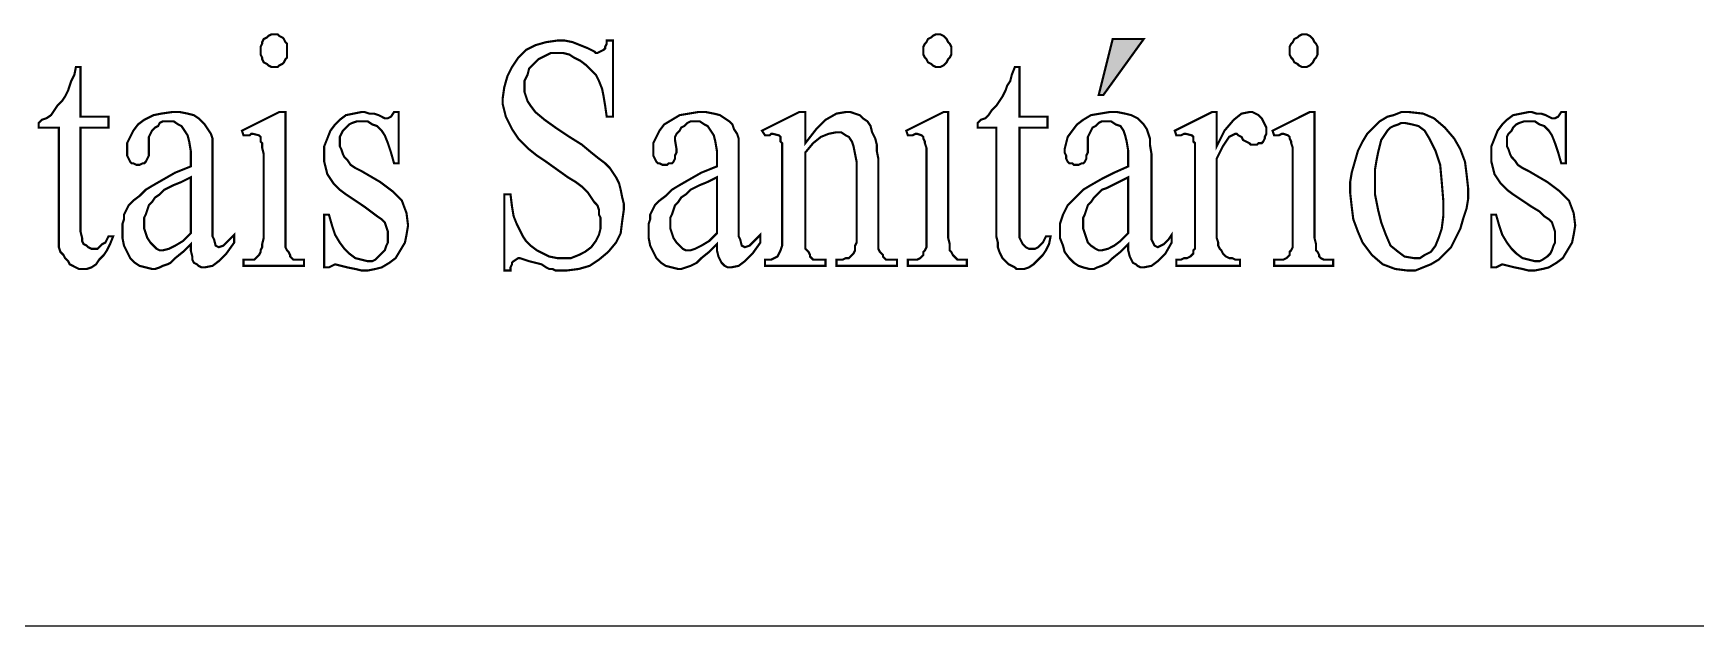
# Model space of a CAD drawing. Extents: x -9638 to -5438, y -3307 to 2633.
# Drawn here: x -8003.5 to -7679.7, y -2582.2 to -2466.9 of the extents above; entities that cross this region are included whole.
import ezdxf

# ---------------------------------------------------------------- set-up
doc = ezdxf.new("R2010")
doc.units = 0
doc.header["$LTSCALE"] = 45
doc.header["$MEASUREMENT"] = 0
doc.layers.add('FINA', color=7, linetype='CONTINUOUS')

msp = doc.modelspace()

# ---------------------------------------------------------------- linework, layer by layer
at = {"layer": 'FINA'}
msp.add_line((-9282.237, -2582.197), (-5538.237, -2582.197), dxfattribs=at)
at = {"layer": 'FINA', "const_width": 0.42}
for points in [[(-7956.512, -2467.128), (-7957.116, -2467.128), (-7957.721, -2467.43), (-7958.023, -2467.733), (-7958.627, -2468.035), (-7958.93, -2468.64), (-7958.93, -2468.942), (-7959.232, -2469.547), (-7959.232, -2470.454), (-7959.232, -2471.059), (-7958.93, -2471.663), (-7958.93, -2471.965), (-7958.627, -2472.57), (-7958.023, -2472.872), (-7957.721, -2473.175), (-7957.116, -2473.477), (-7956.512, -2473.477), (-7955.907, -2473.477), (-7955.604, -2473.175), (-7955, -2472.872), (-7954.698, -2472.57), (-7954.395, -2471.965), (-7954.093, -2471.663), (-7954.093, -2471.059), (-7954.093, -2470.454), (-7954.093, -2469.547), (-7954.093, -2468.942), (-7954.395, -2468.64), (-7954.698, -2468.035), (-7955, -2467.733), (-7955.604, -2467.43), (-7955.907, -2467.128), (-7956.512, -2467.128)], [(-7827.419, -2467.128), (-7827.721, -2467.128), (-7828.326, -2467.43), (-7828.628, -2467.733), (-7829.233, -2468.035), (-7829.535, -2468.64), (-7829.838, -2468.942), (-7830.14, -2469.547), (-7830.14, -2470.454), (-7830.14, -2471.059), (-7829.838, -2471.663), (-7829.535, -2471.965), (-7829.233, -2472.57), (-7828.628, -2472.872), (-7828.326, -2473.175), (-7827.721, -2473.477), (-7827.419, -2473.477), (-7826.815, -2473.477), (-7826.21, -2473.175), (-7825.907, -2472.872), (-7825.605, -2472.57), (-7825.303, -2471.965), (-7825, -2471.663), (-7824.698, -2471.059), (-7824.698, -2470.454), (-7824.698, -2469.547), (-7825, -2468.942), (-7825.303, -2468.64), (-7825.605, -2468.035), (-7825.907, -2467.733), (-7826.21, -2467.43), (-7826.815, -2467.128), (-7827.419, -2467.128)], [(-7756.07, -2467.128), (-7756.373, -2467.128), (-7756.977, -2467.43), (-7757.28, -2467.733), (-7757.885, -2468.035), (-7758.187, -2468.64), (-7758.489, -2468.942), (-7758.791, -2469.547), (-7758.791, -2470.454), (-7758.791, -2471.059), (-7758.489, -2471.663), (-7758.187, -2471.965), (-7757.885, -2472.57), (-7757.28, -2472.872), (-7756.977, -2473.175), (-7756.373, -2473.477), (-7756.07, -2473.477), (-7755.466, -2473.477), (-7754.861, -2473.175), (-7754.559, -2472.872), (-7754.257, -2472.57), (-7753.954, -2471.965), (-7753.652, -2471.663), (-7753.35, -2471.059), (-7753.35, -2470.454), (-7753.35, -2469.547), (-7753.652, -2468.942), (-7753.954, -2468.64), (-7754.257, -2468.035), (-7754.559, -2467.733), (-7754.861, -2467.43), (-7755.466, -2467.128), (-7756.07, -2467.128)], [(-7890.605, -2468.337), (-7891.814, -2468.337), (-7891.814, -2468.942), (-7892.116, -2469.547), (-7892.116, -2469.849), (-7892.419, -2470.151), (-7893.628, -2470.756), (-7893.93, -2470.756), (-7894.232, -2470.454), (-7894.837, -2470.151), (-7895.442, -2469.849), (-7896.953, -2469.244), (-7898.465, -2468.64), (-7899.977, -2468.337), (-7901.488, -2468.337), (-7903.605, -2468.64), (-7905.721, -2469.244), (-7907.535, -2470.151), (-7909.046, -2471.663), (-7910.256, -2473.477), (-7911.163, -2475.291), (-7911.767, -2477.407), (-7912.07, -2479.523), (-7912.07, -2480.733), (-7911.767, -2481.942), (-7911.465, -2483.152), (-7910.86, -2484.361), (-7910.256, -2485.57), (-7909.651, -2486.477), (-7909.046, -2487.384), (-7908.14, -2488.291), (-7906.93, -2489.5), (-7905.419, -2490.71), (-7903.605, -2491.919), (-7901.488, -2493.431), (-7899.372, -2494.942), (-7897.86, -2495.849), (-7896.651, -2496.756), (-7896.047, -2497.361), (-7895.442, -2497.965), (-7894.837, -2498.872), (-7894.232, -2499.779), (-7893.628, -2500.384), (-7893.326, -2501.291), (-7893.326, -2502.198), (-7893.023, -2502.802), (-7893.023, -2503.71), (-7893.023, -2504.919), (-7893.326, -2506.128), (-7893.93, -2507.337), (-7894.837, -2508.547), (-7896.047, -2509.454), (-7897.255, -2510.059), (-7898.767, -2510.663), (-7900.279, -2510.663), (-7901.488, -2510.663), (-7903, -2510.361), (-7904.209, -2509.756), (-7905.419, -2509.151), (-7906.628, -2508.244), (-7907.535, -2507.337), (-7908.14, -2506.43), (-7908.744, -2505.221), (-7909.349, -2504.012), (-7909.953, -2502.5), (-7910.256, -2500.687), (-7910.558, -2498.268), (-7911.767, -2498.268), (-7911.767, -2513.082), (-7910.558, -2513.082), (-7910.558, -2512.477), (-7910.256, -2511.872), (-7910.256, -2511.57), (-7909.953, -2511.267), (-7909.046, -2510.663), (-7908.744, -2510.663), (-7907.837, -2510.965), (-7906.93, -2511.267), (-7905.721, -2511.57), (-7904.512, -2511.872), (-7903.605, -2512.477), (-7903, -2512.779), (-7902.395, -2512.779), (-7901.79, -2513.082), (-7900.884, -2513.082), (-7900.279, -2513.082), (-7899.674, -2513.082), (-7897.255, -2512.779), (-7895.14, -2512.174), (-7893.326, -2510.965), (-7891.512, -2509.454), (-7890, -2507.639), (-7889.093, -2505.826), (-7888.791, -2503.407), (-7888.489, -2501.291), (-7888.489, -2500.082), (-7888.791, -2498.872), (-7889.093, -2497.361), (-7889.395, -2496.152), (-7890, -2494.942), (-7890.605, -2494.035), (-7891.209, -2493.128), (-7892.116, -2492.221), (-7893.326, -2491.314), (-7894.837, -2490.105), (-7896.651, -2488.593), (-7899.07, -2487.081), (-7901.79, -2485.267), (-7903.907, -2483.756), (-7905.721, -2482.244), (-7906.628, -2481.035), (-7907.232, -2480.128), (-7907.535, -2479.221), (-7907.837, -2478.314), (-7907.837, -2477.407), (-7907.837, -2476.198), (-7907.232, -2474.989), (-7906.93, -2473.78), (-7906.023, -2472.872), (-7905.117, -2471.965), (-7903.907, -2471.361), (-7902.698, -2470.756), (-7901.488, -2470.756), (-7900.279, -2470.756), (-7899.07, -2471.059), (-7898.163, -2471.663), (-7896.953, -2472.268), (-7895.744, -2473.175), (-7894.837, -2474.082), (-7893.93, -2474.989), (-7893.326, -2476.198), (-7892.721, -2477.709), (-7892.419, -2479.221), (-7892.116, -2481.035), (-7891.814, -2483.152), (-7890.605, -2483.152), (-7890.605, -2468.337)], [(-7787.21, -2468.035), (-7793.256, -2468.035), (-7795.977, -2478.919), (-7795.07, -2478.919), (-7787.21, -2468.035)], [(-7994.302, -2473.477), (-7995.209, -2473.477), (-7995.511, -2474.989), (-7996.116, -2476.198), (-7996.418, -2477.105), (-7996.72, -2478.012), (-7997.325, -2479.221), (-7997.93, -2480.128), (-7998.837, -2481.035), (-7999.441, -2481.942), (-8000.046, -2482.849), (-8000.953, -2483.454), (-8001.86, -2483.756), (-8002.464, -2484.361), (-8002.464, -2485.267), (-7998.535, -2485.267), (-7998.535, -2504.919), (-7998.535, -2506.43), (-7998.535, -2507.639), (-7998.535, -2508.547), (-7998.232, -2509.454), (-7997.627, -2510.059), (-7997.325, -2510.663), (-7996.72, -2511.267), (-7996.418, -2511.872), (-7995.813, -2512.174), (-7995.209, -2512.477), (-7994.604, -2512.779), (-7994, -2512.779), (-7993.092, -2512.779), (-7992.186, -2512.477), (-7991.279, -2511.872), (-7990.674, -2510.965), (-7989.767, -2510.059), (-7989.163, -2509.151), (-7988.557, -2507.942), (-7987.953, -2506.43), (-7988.86, -2506.43), (-7989.163, -2507.035), (-7989.465, -2507.639), (-7990.069, -2507.942), (-7990.372, -2508.244), (-7990.674, -2508.547), (-7990.977, -2508.849), (-7991.581, -2508.849), (-7991.883, -2508.849), (-7992.186, -2508.849), (-7992.79, -2508.547), (-7993.092, -2508.244), (-7993.697, -2507.942), (-7994, -2507.337), (-7994, -2506.732), (-7994.302, -2505.524), (-7994.302, -2504.314), (-7994.302, -2485.267), (-7988.86, -2485.267), (-7988.86, -2483.152), (-7994.302, -2483.152), (-7994.302, -2473.477)], [(-7811.395, -2473.477), (-7812.303, -2473.477), (-7812.907, -2474.989), (-7813.21, -2476.198), (-7813.815, -2477.105), (-7814.117, -2478.012), (-7814.721, -2479.221), (-7815.326, -2480.128), (-7815.93, -2481.035), (-7816.838, -2481.942), (-7817.442, -2482.849), (-7818.047, -2483.454), (-7818.954, -2483.756), (-7819.559, -2484.361), (-7819.559, -2485.267), (-7815.93, -2485.267), (-7815.93, -2504.919), (-7815.93, -2506.43), (-7815.628, -2507.639), (-7815.628, -2508.547), (-7815.326, -2509.454), (-7815.024, -2510.059), (-7814.721, -2510.663), (-7814.117, -2511.267), (-7813.512, -2511.872), (-7812.907, -2512.174), (-7812.303, -2512.477), (-7812.001, -2512.779), (-7811.395, -2512.779), (-7810.489, -2512.779), (-7809.582, -2512.477), (-7808.675, -2511.872), (-7807.768, -2510.965), (-7806.861, -2510.059), (-7806.256, -2509.151), (-7805.652, -2507.942), (-7805.349, -2506.43), (-7806.256, -2506.43), (-7806.559, -2507.035), (-7806.861, -2507.639), (-7807.163, -2507.942), (-7807.466, -2508.244), (-7807.768, -2508.547), (-7808.372, -2508.849), (-7808.675, -2508.849), (-7809.28, -2508.849), (-7809.582, -2508.849), (-7810.186, -2508.547), (-7810.489, -2508.244), (-7810.791, -2507.942), (-7811.093, -2507.337), (-7811.395, -2506.732), (-7811.395, -2505.524), (-7811.395, -2504.314), (-7811.395, -2485.267), (-7805.954, -2485.267), (-7805.954, -2483.152), (-7811.395, -2483.152), (-7811.395, -2473.477)], [(-7972.837, -2507.942), (-7972.837, -2509.151), (-7972.535, -2510.361), (-7972.535, -2510.965), (-7972.232, -2511.57), (-7971.628, -2511.872), (-7971.325, -2512.174), (-7970.72, -2512.477), (-7970.116, -2512.477), (-7968.604, -2512.174), (-7967.395, -2511.267), (-7965.883, -2509.756), (-7964.372, -2507.639), (-7964.372, -2506.128), (-7965.279, -2507.035), (-7965.883, -2507.639), (-7966.185, -2507.942), (-7966.488, -2508.244), (-7967.395, -2508.547), (-7967.999, -2508.244), (-7968.302, -2507.035), (-7968.604, -2506.43), (-7968.604, -2505.221), (-7968.604, -2503.71), (-7968.604, -2501.895), (-7968.604, -2492.221), (-7968.604, -2490.407), (-7968.604, -2488.593), (-7968.604, -2487.384), (-7968.907, -2486.477), (-7969.511, -2485.57), (-7970.116, -2484.663), (-7970.72, -2484.058), (-7971.325, -2483.454), (-7972.232, -2482.849), (-7973.442, -2482.547), (-7974.953, -2482.244), (-7976.465, -2482.244), (-7978.581, -2482.547), (-7980.093, -2482.849), (-7981.907, -2483.756), (-7983.116, -2484.663), (-7984.023, -2485.872), (-7984.628, -2487.081), (-7985.232, -2488.291), (-7985.232, -2489.5), (-7985.232, -2490.105), (-7985.232, -2490.71), (-7984.93, -2491.314), (-7984.628, -2491.919), (-7984.325, -2492.221), (-7984.023, -2492.221), (-7983.418, -2492.524), (-7983.116, -2492.524), (-7982.813, -2492.524), (-7982.209, -2492.221), (-7981.907, -2492.221), (-7981.605, -2491.919), (-7981.302, -2491.314), (-7981, -2490.71), (-7981, -2490.105), (-7981, -2489.5), (-7981, -2487.686), (-7981, -2487.081), (-7980.697, -2486.477), (-7980.395, -2485.872), (-7979.79, -2485.267), (-7979.185, -2484.965), (-7978.883, -2484.361), (-7978.279, -2484.058), (-7977.372, -2484.058), (-7976.162, -2484.058), (-7975.255, -2484.663), (-7974.651, -2484.965), (-7974.046, -2485.872), (-7973.442, -2486.779), (-7973.139, -2487.989), (-7972.837, -2489.802), (-7972.837, -2491.617), (-7972.837, -2492.826), (-7975.86, -2494.035), (-7977.976, -2495.244), (-7980.093, -2496.454), (-7981.605, -2497.361), (-7982.813, -2498.57), (-7984.023, -2499.477), (-7984.93, -2500.384), (-7985.534, -2501.593), (-7985.837, -2502.198), (-7985.837, -2503.105), (-7986.139, -2504.012), (-7986.139, -2505.221), (-7986.139, -2506.732), (-7985.837, -2508.244), (-7985.232, -2509.454), (-7984.628, -2510.663), (-7983.72, -2511.57), (-7982.813, -2512.174), (-7981.605, -2512.477), (-7980.395, -2512.779), (-7979.79, -2512.779), (-7978.883, -2512.477), (-7978.279, -2512.174), (-7977.372, -2511.872), (-7976.767, -2511.57), (-7975.86, -2510.663), (-7974.349, -2509.454), (-7972.837, -2507.942)], [(-7954.395, -2482.244), (-7955.604, -2482.244), (-7962.86, -2485.872), (-7962.558, -2486.779), (-7961.953, -2486.779), (-7961.348, -2486.779), (-7961.046, -2486.477), (-7960.744, -2486.477), (-7959.535, -2486.779), (-7959.232, -2487.081), (-7959.232, -2487.384), (-7959.232, -2487.989), (-7958.93, -2488.291), (-7958.93, -2489.198), (-7958.627, -2490.407), (-7958.627, -2492.221), (-7958.627, -2494.337), (-7958.627, -2505.524), (-7958.627, -2506.732), (-7958.93, -2507.942), (-7958.93, -2508.547), (-7959.232, -2509.151), (-7959.232, -2509.454), (-7959.535, -2510.059), (-7959.837, -2510.361), (-7960.139, -2510.663), (-7960.441, -2510.965), (-7961.046, -2510.965), (-7961.651, -2510.965), (-7962.558, -2510.965), (-7962.558, -2512.174), (-7950.767, -2512.174), (-7950.767, -2510.965), (-7951.674, -2510.965), (-7952.279, -2510.965), (-7952.883, -2510.965), (-7953.186, -2510.663), (-7953.488, -2510.361), (-7953.488, -2510.059), (-7953.79, -2509.454), (-7954.093, -2509.151), (-7954.395, -2508.547), (-7954.395, -2507.942), (-7954.395, -2506.732), (-7954.395, -2505.524), (-7954.395, -2482.244)], [(-7932.325, -2482.244), (-7933.232, -2482.244), (-7933.837, -2483.152), (-7934.442, -2483.454), (-7934.744, -2483.454), (-7935.047, -2483.454), (-7935.651, -2483.152), (-7936.255, -2482.849), (-7937.163, -2482.547), (-7938.07, -2482.547), (-7938.977, -2482.244), (-7939.581, -2482.244), (-7941.093, -2482.547), (-7942.605, -2482.849), (-7943.814, -2483.756), (-7944.721, -2484.663), (-7945.628, -2485.872), (-7946.232, -2487.384), (-7946.837, -2488.896), (-7946.837, -2490.71), (-7946.837, -2491.919), (-7946.535, -2493.128), (-7946.232, -2494.337), (-7945.628, -2495.244), (-7945.023, -2496.152), (-7943.814, -2497.361), (-7942.605, -2498.268), (-7940.79, -2499.477), (-7938.977, -2500.687), (-7937.767, -2501.593), (-7936.558, -2502.5), (-7935.651, -2503.105), (-7935.047, -2503.71), (-7934.744, -2504.616), (-7934.442, -2505.524), (-7934.442, -2506.732), (-7934.442, -2507.639), (-7934.744, -2508.244), (-7935.047, -2509.151), (-7935.651, -2509.756), (-7936.255, -2510.361), (-7936.86, -2510.965), (-7937.465, -2511.267), (-7938.372, -2511.267), (-7939.581, -2510.965), (-7940.79, -2510.663), (-7942, -2509.756), (-7942.907, -2508.849), (-7943.814, -2507.639), (-7944.721, -2506.128), (-7945.325, -2504.314), (-7945.93, -2502.198), (-7946.837, -2502.198), (-7946.837, -2512.477), (-7945.93, -2512.477), (-7944.721, -2511.872), (-7943.511, -2512.174), (-7942.302, -2512.477), (-7940.79, -2512.779), (-7939.581, -2513.082), (-7938.372, -2513.082), (-7936.86, -2512.779), (-7935.651, -2512.477), (-7934.139, -2511.57), (-7932.93, -2510.663), (-7932.023, -2509.151), (-7931.116, -2507.639), (-7930.814, -2506.128), (-7930.512, -2504.314), (-7930.814, -2501.895), (-7931.72, -2499.477), (-7933.535, -2497.663), (-7935.953, -2495.849), (-7939.581, -2493.733), (-7940.79, -2493.128), (-7941.697, -2492.524), (-7942.302, -2491.617), (-7942.907, -2491.012), (-7943.209, -2490.407), (-7943.511, -2489.5), (-7943.814, -2488.896), (-7943.814, -2487.989), (-7943.814, -2487.081), (-7943.511, -2486.477), (-7943.209, -2485.872), (-7942.605, -2485.267), (-7942, -2484.663), (-7941.395, -2484.361), (-7940.488, -2484.058), (-7939.581, -2484.058), (-7938.372, -2484.058), (-7937.465, -2484.663), (-7936.558, -2484.965), (-7935.651, -2485.872), (-7935.047, -2486.779), (-7934.442, -2488.291), (-7933.837, -2490.105), (-7933.232, -2492.221), (-7932.325, -2492.221), (-7932.325, -2482.244)], [(-7870.349, -2507.942), (-7870.349, -2509.151), (-7870.047, -2510.361), (-7869.744, -2510.965), (-7869.442, -2511.57), (-7869.14, -2511.872), (-7868.837, -2512.174), (-7868.233, -2512.477), (-7867.628, -2512.477), (-7866.117, -2512.174), (-7864.907, -2511.267), (-7863.395, -2509.756), (-7861.884, -2507.639), (-7861.884, -2506.128), (-7862.791, -2507.035), (-7863.395, -2507.639), (-7863.698, -2507.942), (-7864, -2508.244), (-7864.907, -2508.547), (-7865.512, -2508.244), (-7865.814, -2507.035), (-7866.117, -2506.43), (-7866.117, -2505.221), (-7866.117, -2503.71), (-7866.117, -2501.895), (-7866.117, -2492.221), (-7866.117, -2490.407), (-7866.117, -2488.593), (-7866.117, -2487.384), (-7866.419, -2486.477), (-7867.023, -2485.57), (-7867.325, -2484.663), (-7867.93, -2484.058), (-7868.837, -2483.454), (-7869.744, -2482.849), (-7870.954, -2482.547), (-7872.465, -2482.244), (-7873.977, -2482.244), (-7875.791, -2482.547), (-7877.605, -2482.849), (-7879.116, -2483.756), (-7880.628, -2484.663), (-7881.535, -2485.872), (-7882.139, -2487.081), (-7882.745, -2488.291), (-7882.745, -2489.5), (-7882.745, -2490.105), (-7882.745, -2490.71), (-7882.442, -2491.314), (-7882.139, -2491.919), (-7881.837, -2492.221), (-7881.535, -2492.221), (-7880.93, -2492.524), (-7880.628, -2492.524), (-7880.023, -2492.524), (-7879.721, -2492.221), (-7879.116, -2492.221), (-7878.814, -2491.919), (-7878.512, -2491.314), (-7878.512, -2490.71), (-7878.21, -2490.105), (-7878.21, -2489.5), (-7878.512, -2487.686), (-7878.512, -2487.081), (-7878.21, -2486.477), (-7877.605, -2485.872), (-7877.302, -2485.267), (-7876.698, -2484.965), (-7876.093, -2484.361), (-7875.488, -2484.058), (-7874.884, -2484.058), (-7873.675, -2484.058), (-7872.767, -2484.663), (-7872.163, -2484.965), (-7871.558, -2485.872), (-7870.954, -2486.779), (-7870.652, -2487.989), (-7870.349, -2489.802), (-7870.349, -2491.617), (-7870.349, -2492.826), (-7873.372, -2494.035), (-7875.488, -2495.244), (-7877.605, -2496.454), (-7879.116, -2497.361), (-7880.325, -2498.57), (-7881.535, -2499.477), (-7882.442, -2500.384), (-7883.047, -2501.593), (-7883.349, -2502.198), (-7883.349, -2503.105), (-7883.651, -2504.012), (-7883.651, -2505.221), (-7883.651, -2506.732), (-7883.349, -2508.244), (-7882.745, -2509.454), (-7882.139, -2510.663), (-7881.233, -2511.57), (-7880.325, -2512.174), (-7879.116, -2512.477), (-7877.907, -2512.779), (-7877.302, -2512.779), (-7876.396, -2512.477), (-7875.488, -2512.174), (-7874.884, -2511.872), (-7874.279, -2511.57), (-7873.372, -2510.663), (-7871.861, -2509.454), (-7870.349, -2507.942)], [(-7853.117, -2488.291), (-7853.117, -2482.244), (-7854.326, -2482.244), (-7861.582, -2485.872), (-7860.977, -2486.779), (-7860.675, -2486.779), (-7860.07, -2486.779), (-7859.767, -2486.477), (-7859.465, -2486.477), (-7858.256, -2486.779), (-7857.954, -2487.081), (-7857.954, -2487.384), (-7857.954, -2487.989), (-7857.651, -2488.291), (-7857.651, -2489.198), (-7857.651, -2490.71), (-7857.651, -2492.524), (-7857.651, -2494.64), (-7857.651, -2505.524), (-7857.651, -2507.035), (-7857.651, -2508.244), (-7857.954, -2509.151), (-7858.256, -2509.756), (-7858.558, -2510.361), (-7859.163, -2510.663), (-7859.767, -2510.965), (-7860.372, -2510.965), (-7860.977, -2510.965), (-7860.977, -2512.174), (-7849.186, -2512.174), (-7849.186, -2510.965), (-7850.093, -2510.965), (-7851, -2510.965), (-7851.605, -2510.965), (-7851.907, -2510.663), (-7852.209, -2510.361), (-7852.209, -2510.059), (-7852.512, -2509.454), (-7852.814, -2509.151), (-7853.117, -2508.849), (-7853.117, -2507.942), (-7853.117, -2507.035), (-7853.117, -2505.524), (-7853.117, -2490.105), (-7851.605, -2488.291), (-7850.093, -2487.081), (-7848.582, -2486.477), (-7847.07, -2486.175), (-7846.163, -2486.175), (-7845.256, -2486.779), (-7844.651, -2487.081), (-7844.047, -2487.989), (-7843.745, -2488.896), (-7843.442, -2490.407), (-7843.14, -2491.919), (-7843.14, -2493.733), (-7843.14, -2505.524), (-7843.14, -2506.732), (-7843.14, -2507.639), (-7843.442, -2508.244), (-7843.442, -2508.547), (-7843.442, -2509.151), (-7843.745, -2509.756), (-7844.047, -2510.059), (-7844.349, -2510.361), (-7844.651, -2510.663), (-7845.256, -2510.663), (-7845.86, -2510.965), (-7846.768, -2510.965), (-7847.07, -2510.965), (-7847.07, -2512.174), (-7835.279, -2512.174), (-7835.279, -2510.965), (-7836.187, -2510.965), (-7836.791, -2510.965), (-7837.396, -2510.965), (-7837.698, -2510.663), (-7838, -2510.361), (-7838, -2510.059), (-7838.302, -2509.756), (-7838.605, -2509.454), (-7838.908, -2508.849), (-7838.908, -2507.942), (-7838.908, -2506.732), (-7838.908, -2505.524), (-7838.908, -2493.128), (-7838.908, -2491.314), (-7839.21, -2489.802), (-7839.21, -2488.593), (-7839.512, -2487.384), (-7840.117, -2486.175), (-7840.419, -2484.965), (-7841.023, -2484.058), (-7841.931, -2483.454), (-7842.535, -2482.849), (-7843.442, -2482.547), (-7844.349, -2482.244), (-7845.256, -2482.244), (-7847.07, -2482.547), (-7849.186, -2483.756), (-7851, -2485.57), (-7853.117, -2488.291)], [(-7825.303, -2482.244), (-7826.21, -2482.244), (-7833.465, -2485.872), (-7833.163, -2486.779), (-7832.558, -2486.779), (-7832.256, -2486.779), (-7831.652, -2486.477), (-7831.35, -2486.477), (-7830.442, -2486.779), (-7830.14, -2487.081), (-7830.14, -2487.384), (-7829.838, -2487.989), (-7829.838, -2488.291), (-7829.535, -2489.198), (-7829.535, -2490.407), (-7829.535, -2492.221), (-7829.535, -2494.337), (-7829.535, -2505.524), (-7829.535, -2506.732), (-7829.535, -2507.942), (-7829.535, -2508.547), (-7829.838, -2509.151), (-7830.14, -2509.454), (-7830.14, -2510.059), (-7830.442, -2510.361), (-7830.745, -2510.663), (-7831.35, -2510.965), (-7831.652, -2510.965), (-7832.256, -2510.965), (-7833.163, -2510.965), (-7833.163, -2512.174), (-7821.675, -2512.174), (-7821.675, -2510.965), (-7822.582, -2510.965), (-7823.186, -2510.965), (-7823.489, -2510.965), (-7823.791, -2510.663), (-7824.093, -2510.361), (-7824.396, -2510.059), (-7824.698, -2509.454), (-7825, -2509.151), (-7825, -2508.547), (-7825, -2507.942), (-7825.303, -2506.732), (-7825.303, -2505.524), (-7825.303, -2482.244)], [(-7790.233, -2507.942), (-7790.233, -2509.151), (-7789.931, -2510.361), (-7789.628, -2510.965), (-7789.326, -2511.57), (-7788.722, -2511.872), (-7788.419, -2512.174), (-7787.815, -2512.477), (-7787.21, -2512.477), (-7785.698, -2512.174), (-7784.489, -2511.267), (-7782.977, -2509.756), (-7781.768, -2507.639), (-7781.768, -2506.128), (-7782.373, -2507.035), (-7782.977, -2507.639), (-7783.28, -2507.942), (-7783.884, -2508.244), (-7784.489, -2508.547), (-7785.094, -2508.244), (-7785.698, -2507.035), (-7785.698, -2506.43), (-7785.698, -2505.221), (-7785.698, -2503.71), (-7785.698, -2501.895), (-7785.698, -2492.221), (-7785.698, -2490.407), (-7786, -2488.593), (-7786, -2487.384), (-7786.303, -2486.477), (-7786.605, -2485.57), (-7787.21, -2484.663), (-7787.815, -2484.058), (-7788.419, -2483.454), (-7789.628, -2482.849), (-7790.838, -2482.547), (-7792.35, -2482.244), (-7793.861, -2482.244), (-7795.675, -2482.547), (-7797.489, -2482.849), (-7799, -2483.756), (-7800.21, -2484.663), (-7801.117, -2485.872), (-7802.024, -2487.081), (-7802.326, -2488.291), (-7802.628, -2489.5), (-7802.628, -2490.105), (-7802.326, -2490.71), (-7802.326, -2491.314), (-7802.024, -2491.919), (-7801.722, -2492.221), (-7801.117, -2492.221), (-7800.814, -2492.524), (-7800.21, -2492.524), (-7799.908, -2492.524), (-7799.303, -2492.221), (-7799, -2492.221), (-7798.698, -2491.919), (-7798.396, -2491.314), (-7798.396, -2490.71), (-7798.093, -2490.105), (-7798.093, -2489.5), (-7798.093, -2487.686), (-7798.093, -2487.081), (-7797.791, -2486.477), (-7797.489, -2485.872), (-7797.187, -2485.267), (-7796.582, -2484.965), (-7795.977, -2484.361), (-7795.373, -2484.058), (-7794.466, -2484.058), (-7793.558, -2484.058), (-7792.652, -2484.663), (-7791.745, -2484.965), (-7791.14, -2485.872), (-7790.838, -2486.779), (-7790.535, -2487.989), (-7790.233, -2489.802), (-7790.233, -2491.617), (-7790.233, -2492.826), (-7792.954, -2494.035), (-7795.373, -2495.244), (-7797.489, -2496.454), (-7799, -2497.361), (-7800.21, -2498.57), (-7801.117, -2499.477), (-7802.024, -2500.384), (-7802.628, -2501.593), (-7802.931, -2502.198), (-7803.233, -2503.105), (-7803.535, -2504.012), (-7803.535, -2505.221), (-7803.535, -2506.732), (-7802.931, -2508.244), (-7802.628, -2509.454), (-7801.722, -2510.663), (-7800.814, -2511.57), (-7799.908, -2512.174), (-7799, -2512.477), (-7797.791, -2512.779), (-7796.885, -2512.779), (-7796.28, -2512.477), (-7795.373, -2512.174), (-7794.768, -2511.872), (-7794.163, -2511.57), (-7793.256, -2510.663), (-7791.745, -2509.454), (-7790.233, -2507.942)], [(-7773.001, -2482.244), (-7773.907, -2482.244), (-7781.163, -2485.872), (-7780.861, -2486.779), (-7780.257, -2486.779), (-7779.954, -2486.779), (-7779.35, -2486.477), (-7779.047, -2486.477), (-7777.838, -2486.779), (-7777.536, -2487.081), (-7777.536, -2487.384), (-7777.536, -2487.989), (-7777.233, -2488.291), (-7777.233, -2488.896), (-7777.233, -2490.407), (-7777.233, -2492.221), (-7777.233, -2494.337), (-7777.233, -2505.524), (-7777.233, -2506.732), (-7777.233, -2507.639), (-7777.233, -2508.244), (-7777.233, -2508.849), (-7777.536, -2509.151), (-7777.536, -2509.756), (-7777.838, -2510.059), (-7778.14, -2510.361), (-7778.745, -2510.663), (-7779.35, -2510.663), (-7779.954, -2510.965), (-7780.861, -2510.965), (-7780.861, -2512.174), (-7768.466, -2512.174), (-7768.466, -2510.965), (-7769.373, -2510.965), (-7769.978, -2510.663), (-7770.582, -2510.663), (-7771.187, -2510.361), (-7771.489, -2510.059), (-7771.791, -2509.756), (-7772.094, -2509.151), (-7772.396, -2508.849), (-7772.698, -2508.244), (-7772.698, -2507.639), (-7773.001, -2506.732), (-7773.001, -2505.524), (-7773.001, -2491.314), (-7772.396, -2490.105), (-7771.791, -2488.896), (-7771.187, -2487.989), (-7770.582, -2487.081), (-7769.373, -2486.477), (-7769.07, -2486.477), (-7768.768, -2486.779), (-7768.163, -2487.081), (-7767.861, -2487.686), (-7767.257, -2487.989), (-7766.652, -2488.291), (-7766.349, -2488.593), (-7765.745, -2488.593), (-7765.14, -2488.593), (-7764.838, -2488.291), (-7764.233, -2488.291), (-7763.931, -2487.989), (-7763.628, -2487.384), (-7763.628, -2487.081), (-7763.326, -2486.477), (-7763.326, -2485.872), (-7763.326, -2485.267), (-7763.628, -2484.663), (-7763.931, -2484.058), (-7764.233, -2483.454), (-7764.838, -2482.849), (-7765.443, -2482.547), (-7766.047, -2482.244), (-7766.652, -2482.244), (-7768.163, -2482.547), (-7769.675, -2483.756), (-7771.489, -2485.872), (-7773.001, -2488.896), (-7773.001, -2482.244)], [(-7753.954, -2482.244), (-7754.861, -2482.244), (-7762.117, -2485.872), (-7761.815, -2486.779), (-7761.21, -2486.779), (-7760.908, -2486.779), (-7760.303, -2486.477), (-7760.001, -2486.477), (-7759.093, -2486.779), (-7758.791, -2487.081), (-7758.791, -2487.384), (-7758.489, -2487.989), (-7758.489, -2488.291), (-7758.187, -2489.198), (-7758.187, -2490.407), (-7758.187, -2492.221), (-7758.187, -2494.337), (-7758.187, -2505.524), (-7758.187, -2506.732), (-7758.187, -2507.942), (-7758.187, -2508.547), (-7758.489, -2509.151), (-7758.791, -2509.454), (-7758.791, -2510.059), (-7759.093, -2510.361), (-7759.396, -2510.663), (-7760.001, -2510.965), (-7760.303, -2510.965), (-7760.908, -2510.965), (-7761.815, -2510.965), (-7761.815, -2512.174), (-7750.327, -2512.174), (-7750.327, -2510.965), (-7751.233, -2510.965), (-7751.838, -2510.965), (-7752.14, -2510.965), (-7752.745, -2510.663), (-7753.047, -2510.361), (-7753.047, -2510.059), (-7753.35, -2509.454), (-7753.652, -2509.151), (-7753.652, -2508.547), (-7753.652, -2507.942), (-7753.954, -2506.732), (-7753.954, -2505.524), (-7753.954, -2482.244)], [(-7735.513, -2482.244), (-7737.024, -2482.244), (-7738.536, -2482.849), (-7739.745, -2483.152), (-7741.257, -2484.058), (-7742.466, -2485.267), (-7743.675, -2486.477), (-7744.582, -2487.989), (-7745.489, -2489.802), (-7746.094, -2491.919), (-7746.698, -2494.035), (-7747, -2495.849), (-7747, -2497.965), (-7746.698, -2500.687), (-7746.396, -2503.105), (-7745.489, -2505.524), (-7744.582, -2507.639), (-7742.768, -2510.059), (-7740.652, -2511.872), (-7738.233, -2512.779), (-7735.815, -2513.082), (-7734.303, -2513.082), (-7732.792, -2512.477), (-7731.28, -2511.872), (-7729.768, -2510.965), (-7728.559, -2509.756), (-7727.35, -2508.547), (-7726.443, -2506.732), (-7725.536, -2504.919), (-7724.931, -2502.802), (-7724.326, -2500.989), (-7724.024, -2499.175), (-7724.024, -2497.058), (-7724.326, -2494.337), (-7724.629, -2491.919), (-7725.536, -2489.5), (-7726.745, -2487.384), (-7728.559, -2485.267), (-7730.675, -2483.454), (-7732.792, -2482.547), (-7735.513, -2482.244)], [(-7704.977, -2482.244), (-7705.885, -2482.244), (-7706.489, -2483.152), (-7707.094, -2483.454), (-7707.396, -2483.454), (-7707.698, -2483.454), (-7708.303, -2483.152), (-7708.908, -2482.849), (-7709.815, -2482.547), (-7710.722, -2482.547), (-7711.629, -2482.244), (-7712.233, -2482.244), (-7713.745, -2482.547), (-7715.257, -2482.849), (-7716.466, -2483.756), (-7717.373, -2484.663), (-7718.28, -2485.872), (-7718.885, -2487.384), (-7719.489, -2488.896), (-7719.489, -2490.71), (-7719.489, -2491.919), (-7719.187, -2493.128), (-7718.885, -2494.337), (-7718.28, -2495.244), (-7717.675, -2496.152), (-7716.466, -2497.361), (-7715.257, -2498.268), (-7713.443, -2499.477), (-7711.629, -2500.687), (-7710.117, -2501.593), (-7709.21, -2502.5), (-7708.303, -2503.105), (-7707.698, -2503.71), (-7707.396, -2504.616), (-7707.094, -2505.524), (-7707.094, -2506.732), (-7707.094, -2507.639), (-7707.396, -2508.244), (-7707.698, -2509.151), (-7708.001, -2509.756), (-7708.606, -2510.361), (-7709.512, -2510.965), (-7710.117, -2511.267), (-7711.024, -2511.267), (-7712.233, -2510.965), (-7713.443, -2510.663), (-7714.652, -2509.756), (-7715.559, -2508.849), (-7716.466, -2507.639), (-7717.373, -2506.128), (-7717.978, -2504.314), (-7718.582, -2502.198), (-7719.489, -2502.198), (-7719.489, -2512.477), (-7718.582, -2512.477), (-7717.373, -2511.872), (-7716.164, -2512.174), (-7714.955, -2512.477), (-7713.443, -2512.779), (-7712.233, -2513.082), (-7711.024, -2513.082), (-7709.512, -2512.779), (-7708.303, -2512.477), (-7706.792, -2511.57), (-7705.582, -2510.663), (-7704.675, -2509.151), (-7703.768, -2507.639), (-7703.466, -2506.128), (-7703.164, -2504.314), (-7703.466, -2501.895), (-7704.373, -2499.477), (-7706.187, -2497.663), (-7708.606, -2495.849), (-7712.233, -2493.733), (-7713.443, -2493.128), (-7714.35, -2492.524), (-7714.955, -2491.617), (-7715.559, -2491.012), (-7715.862, -2490.407), (-7716.164, -2489.5), (-7716.466, -2488.896), (-7716.466, -2487.989), (-7716.466, -2487.081), (-7716.164, -2486.477), (-7715.559, -2485.872), (-7715.257, -2485.267), (-7714.652, -2484.663), (-7714.047, -2484.361), (-7713.14, -2484.058), (-7712.233, -2484.058), (-7711.024, -2484.058), (-7710.117, -2484.663), (-7709.21, -2484.965), (-7708.303, -2485.872), (-7707.698, -2486.779), (-7707.094, -2488.291), (-7706.489, -2490.105), (-7705.885, -2492.221), (-7704.977, -2492.221), (-7704.977, -2482.244)], [(-7736.419, -2484.361), (-7734.908, -2484.663), (-7733.699, -2484.965), (-7732.49, -2485.872), (-7731.582, -2487.384), (-7730.373, -2489.802), (-7729.466, -2492.524), (-7729.164, -2495.849), (-7728.861, -2499.477), (-7728.861, -2502.5), (-7729.164, -2504.919), (-7729.768, -2506.732), (-7730.373, -2508.244), (-7731.28, -2509.454), (-7732.49, -2510.059), (-7733.396, -2510.663), (-7734.605, -2510.663), (-7736.419, -2510.361), (-7737.629, -2509.454), (-7739.14, -2508.244), (-7740.047, -2506.128), (-7740.954, -2503.71), (-7741.559, -2501.291), (-7742.163, -2498.268), (-7742.163, -2495.244), (-7742.163, -2493.431), (-7741.861, -2491.617), (-7741.559, -2490.105), (-7741.257, -2488.896), (-7740.954, -2487.686), (-7740.35, -2486.779), (-7739.745, -2485.872), (-7739.14, -2485.267), (-7738.536, -2484.965), (-7737.629, -2484.663), (-7737.024, -2484.361), (-7736.419, -2484.361)], [(-7972.837, -2505.826), (-7974.349, -2507.337), (-7975.86, -2508.244), (-7977.07, -2508.849), (-7978.279, -2509.151), (-7978.883, -2509.151), (-7979.488, -2508.849), (-7980.093, -2508.244), (-7980.697, -2507.639), (-7981.302, -2506.732), (-7981.605, -2505.826), (-7981.907, -2504.919), (-7981.907, -2503.71), (-7981.907, -2502.802), (-7981.605, -2502.198), (-7981.302, -2501.291), (-7981, -2500.384), (-7980.395, -2499.779), (-7979.79, -2498.872), (-7978.883, -2498.268), (-7977.976, -2497.361), (-7977.372, -2497.058), (-7976.162, -2496.454), (-7974.651, -2495.849), (-7972.837, -2494.942), (-7972.837, -2505.826)], [(-7870.349, -2505.826), (-7871.861, -2507.337), (-7873.372, -2508.244), (-7874.582, -2508.849), (-7875.488, -2509.151), (-7876.396, -2509.151), (-7877, -2508.849), (-7877.605, -2508.244), (-7878.21, -2507.639), (-7878.814, -2506.732), (-7879.116, -2505.826), (-7879.419, -2504.919), (-7879.419, -2503.71), (-7879.419, -2502.802), (-7879.116, -2502.198), (-7878.814, -2501.291), (-7878.512, -2500.384), (-7877.907, -2499.779), (-7877.302, -2498.872), (-7876.396, -2498.268), (-7875.488, -2497.361), (-7874.884, -2497.058), (-7873.675, -2496.454), (-7872.163, -2495.849), (-7870.349, -2494.942), (-7870.349, -2505.826)], [(-7790.233, -2505.826), (-7791.745, -2507.337), (-7792.954, -2508.244), (-7794.163, -2508.849), (-7795.373, -2509.151), (-7795.977, -2509.151), (-7796.582, -2508.849), (-7797.489, -2508.244), (-7798.093, -2507.639), (-7798.396, -2506.732), (-7798.698, -2505.826), (-7799, -2504.919), (-7799, -2503.71), (-7799, -2502.802), (-7798.698, -2502.198), (-7798.396, -2501.291), (-7798.093, -2500.384), (-7797.489, -2499.779), (-7796.885, -2498.872), (-7796.28, -2498.268), (-7795.373, -2497.361), (-7794.466, -2497.058), (-7793.256, -2496.454), (-7792.047, -2495.849), (-7790.233, -2494.942), (-7790.233, -2505.826)]]:
    msp.add_lwpolyline(points, dxfattribs=at)
at = {"layer": 'FINA'}
msp.add_solid([(-7787.21, -2468.035), (-7793.256, -2468.035), (-7795.07, -2478.919), (-7795.977, -2478.919)], dxfattribs=at)

doc.saveas('drawing.dxf')
